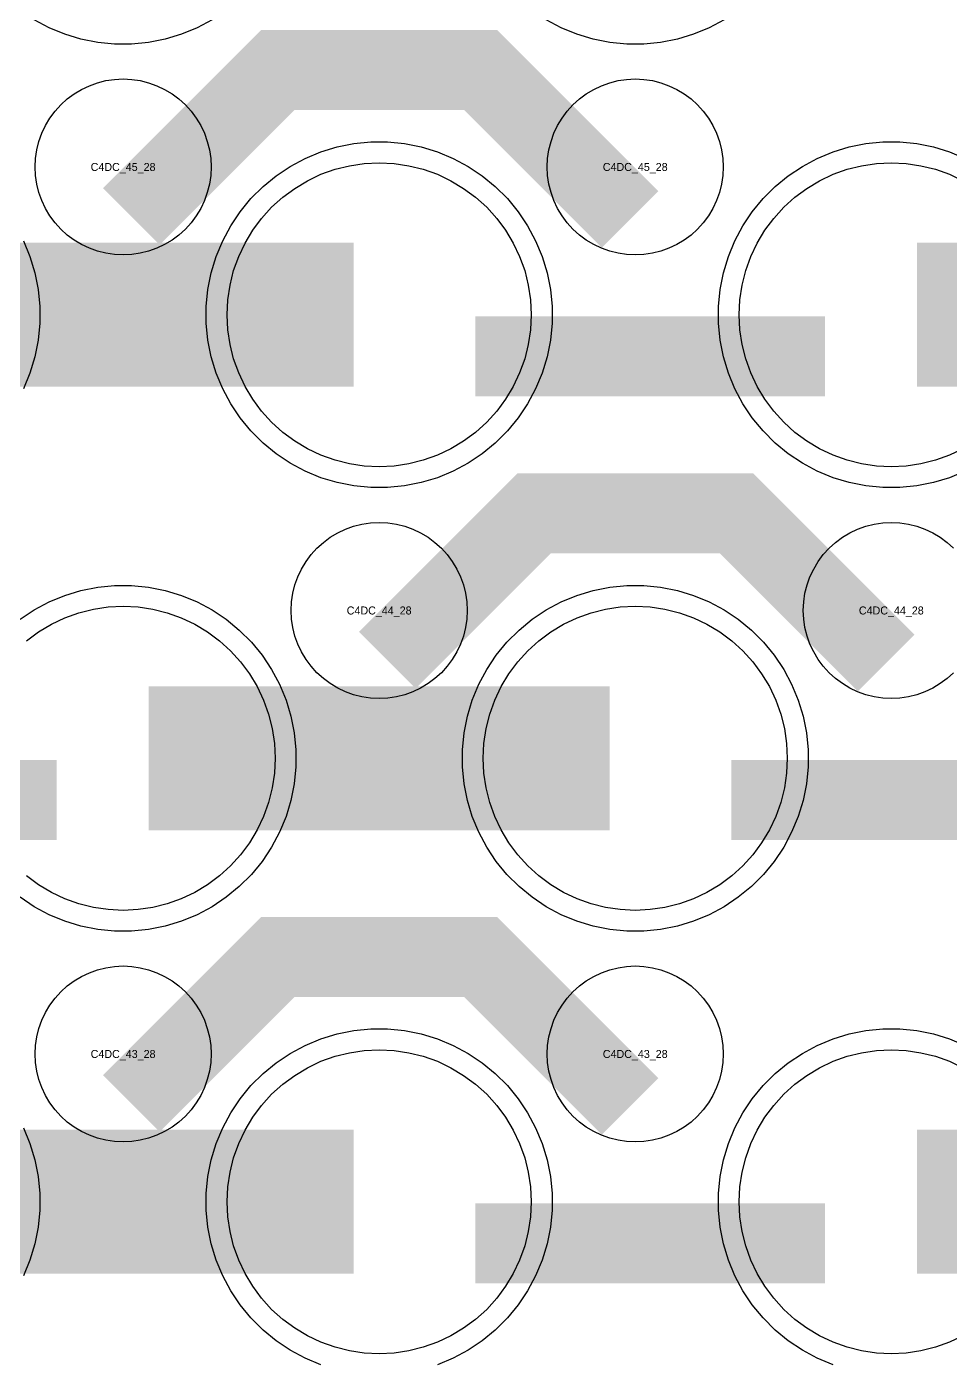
# Model space of a CAD drawing. Extents: x -11880 to 11880, y -14992 to 14992.
# Drawn here: x -3070.1 to -2781.5, y -8930.5 to -8514.2 of the extents above; entities that cross this region are included whole.
import ezdxf
from ezdxf.enums import TextEntityAlignment as Align

# ---------------------------------------------------------------- set-up
doc = ezdxf.new("R2010")
doc.units = 0
doc.header["$MEASUREMENT"] = 0
for name, color, linetype in [('GDS_775_DT_237', 138, 'CONTINUOUS'), ('RDL1_FS', 34, 'CONTINUOUS'), ('RDL_BS', 160, 'CONTINUOUS')]:
    doc.layers.add(name, color=color, linetype=linetype)

msp = doc.modelspace()

# ---------------------------------------------------------------- linework, layer by layer
at = {"layer": 'RDL1_FS'}
for points in [[(-2960, -8651.689), (-2964.657, -8651.46), (-2969.268, -8650.776), (-2973.791, -8649.644), (-2978.181, -8648.072), (-2982.395, -8646.08), (-2986.395, -8643.682), (-2990.14, -8640.904), (-2993.594, -8637.774), (-2996.724, -8634.32), (-2999.502, -8630.575), (-3001.9, -8626.575), (-3003.892, -8622.361), (-3005.464, -8617.971), (-3006.596, -8613.448), (-3007.28, -8608.837), (-3007.509, -8604.18), (-3007.28, -8599.523), (-3006.596, -8594.912), (-3005.464, -8590.389), (-3003.892, -8585.999), (-3001.9, -8581.785), (-2999.502, -8577.785), (-2996.724, -8574.04), (-2993.594, -8570.586), (-2990.14, -8567.456), (-2986.395, -8564.678), (-2982.395, -8562.28), (-2978.181, -8560.288), (-2973.791, -8558.716), (-2969.268, -8557.584), (-2964.657, -8556.9), (-2960, -8556.671), (-2955.343, -8556.9), (-2950.732, -8557.584), (-2946.209, -8558.716), (-2941.819, -8560.288), (-2937.605, -8562.28), (-2933.605, -8564.678), (-2929.86, -8567.456), (-2926.406, -8570.586), (-2923.276, -8574.04), (-2920.498, -8577.785), (-2918.1, -8581.785), (-2916.108, -8585.999), (-2914.536, -8590.389), (-2913.404, -8594.912), (-2912.72, -8599.523), (-2912.491, -8604.18), (-2912.72, -8608.837), (-2913.404, -8613.448), (-2914.536, -8617.971), (-2916.108, -8622.361), (-2918.1, -8626.575), (-2920.498, -8630.575), (-2923.276, -8634.32), (-2926.406, -8637.774), (-2929.86, -8640.904), (-2933.605, -8643.682), (-2937.605, -8646.08), (-2941.819, -8648.072), (-2946.209, -8649.644), (-2950.732, -8650.776), (-2955.343, -8651.46)], [(-2880, -8790.254), (-2884.657, -8790.025), (-2889.268, -8789.341), (-2893.791, -8788.209), (-2898.181, -8786.637), (-2902.395, -8784.645), (-2906.395, -8782.247), (-2910.14, -8779.469), (-2913.594, -8776.339), (-2916.724, -8772.885), (-2919.502, -8769.14), (-2921.9, -8765.14), (-2923.892, -8760.926), (-2925.464, -8756.536), (-2926.596, -8752.013), (-2927.28, -8747.402), (-2927.509, -8742.745), (-2927.28, -8738.088), (-2926.596, -8733.477), (-2925.464, -8728.954), (-2923.892, -8724.564), (-2921.9, -8720.35), (-2919.502, -8716.35), (-2916.724, -8712.605), (-2913.594, -8709.151), (-2910.14, -8706.021), (-2906.395, -8703.243), (-2902.395, -8700.845), (-2898.181, -8698.853), (-2893.791, -8697.281), (-2889.268, -8696.149), (-2884.657, -8695.465), (-2880, -8695.236), (-2875.343, -8695.465), (-2870.732, -8696.149), (-2866.209, -8697.281), (-2861.819, -8698.853), (-2857.605, -8700.845), (-2853.605, -8703.243), (-2849.86, -8706.021), (-2846.406, -8709.151), (-2843.276, -8712.605), (-2840.498, -8716.35), (-2838.1, -8720.35), (-2836.108, -8724.564), (-2834.536, -8728.954), (-2833.404, -8733.477), (-2832.72, -8738.088), (-2832.491, -8742.745), (-2832.72, -8747.402), (-2833.404, -8752.013), (-2834.536, -8756.536), (-2836.108, -8760.926), (-2838.1, -8765.14), (-2840.498, -8769.14), (-2843.276, -8772.885), (-2846.406, -8776.339), (-2849.86, -8779.469), (-2853.605, -8782.247), (-2857.605, -8784.645), (-2861.819, -8786.637), (-2866.209, -8788.209), (-2870.732, -8789.341), (-2875.343, -8790.025)], [(-2960, -8928.819), (-2964.657, -8928.59), (-2969.268, -8927.906), (-2973.791, -8926.774), (-2978.181, -8925.202), (-2982.395, -8923.21), (-2986.395, -8920.812), (-2990.14, -8918.034), (-2993.594, -8914.904), (-2996.724, -8911.45), (-2999.502, -8907.705), (-3001.9, -8903.705), (-3003.892, -8899.491), (-3005.464, -8895.101), (-3006.596, -8890.578), (-3007.28, -8885.967), (-3007.509, -8881.31), (-3007.28, -8876.653), (-3006.596, -8872.042), (-3005.464, -8867.519), (-3003.892, -8863.129), (-3001.9, -8858.915), (-2999.502, -8854.915), (-2996.724, -8851.17), (-2993.594, -8847.716), (-2990.14, -8844.586), (-2986.395, -8841.808), (-2982.395, -8839.41), (-2978.181, -8837.418), (-2973.791, -8835.846), (-2969.268, -8834.714), (-2964.657, -8834.03), (-2960, -8833.801), (-2955.343, -8834.03), (-2950.732, -8834.714), (-2946.209, -8835.846), (-2941.819, -8837.418), (-2937.605, -8839.41), (-2933.605, -8841.808), (-2929.86, -8844.586), (-2926.406, -8847.716), (-2923.276, -8851.17), (-2920.498, -8854.915), (-2918.1, -8858.915), (-2916.108, -8863.129), (-2914.536, -8867.519), (-2913.404, -8872.042), (-2912.72, -8876.653), (-2912.491, -8881.31), (-2912.72, -8885.967), (-2913.404, -8890.578), (-2914.536, -8895.101), (-2916.108, -8899.491), (-2918.1, -8903.705), (-2920.498, -8907.705), (-2923.276, -8911.45), (-2926.406, -8914.904), (-2929.86, -8918.034), (-2933.605, -8920.812), (-2937.605, -8923.21), (-2941.819, -8925.202), (-2946.209, -8926.774), (-2950.732, -8927.906), (-2955.343, -8928.59)]]:
    msp.add_lwpolyline(points, close=True, dxfattribs=at)
for points in [[(-2777.605, -8646.08), (-2781.819, -8648.072), (-2786.209, -8649.644), (-2790.732, -8650.776), (-2795.343, -8651.46), (-2800, -8651.689), (-2804.657, -8651.46), (-2809.268, -8650.776), (-2813.791, -8649.644), (-2818.181, -8648.072), (-2822.395, -8646.08), (-2826.395, -8643.682), (-2830.14, -8640.904), (-2833.594, -8637.774), (-2836.724, -8634.32), (-2839.502, -8630.575), (-2841.9, -8626.575), (-2843.892, -8622.361), (-2845.464, -8617.971), (-2846.596, -8613.448), (-2847.28, -8608.837), (-2847.509, -8604.18), (-2847.28, -8599.523), (-2846.596, -8594.912), (-2845.464, -8590.389), (-2843.892, -8585.999), (-2841.9, -8581.785), (-2839.502, -8577.785), (-2836.724, -8574.04), (-2833.594, -8570.586), (-2830.14, -8567.456), (-2826.395, -8564.678), (-2822.395, -8562.28), (-2818.181, -8560.288), (-2813.791, -8558.716), (-2809.268, -8557.584), (-2804.657, -8556.9), (-2800, -8556.671), (-2795.343, -8556.9), (-2790.732, -8557.584), (-2786.209, -8558.716), (-2781.819, -8560.288), (-2777.605, -8562.28)], [(-3070.14, -8706.021), (-3066.395, -8703.243), (-3062.395, -8700.845), (-3058.181, -8698.853), (-3053.791, -8697.281), (-3049.268, -8696.149), (-3044.657, -8695.465), (-3040, -8695.236), (-3035.343, -8695.465), (-3030.732, -8696.149), (-3026.209, -8697.281), (-3021.819, -8698.853), (-3017.605, -8700.845), (-3013.605, -8703.243), (-3009.86, -8706.021), (-3006.406, -8709.151), (-3003.276, -8712.605), (-3000.498, -8716.35), (-2998.1, -8720.35), (-2996.108, -8724.564), (-2994.536, -8728.954), (-2993.404, -8733.477), (-2992.72, -8738.088), (-2992.491, -8742.745), (-2992.72, -8747.402), (-2993.404, -8752.013), (-2994.536, -8756.536), (-2996.108, -8760.926), (-2998.1, -8765.14), (-3000.498, -8769.14), (-3003.276, -8772.885), (-3006.406, -8776.339), (-3009.86, -8779.469), (-3013.605, -8782.247), (-3017.605, -8784.645), (-3021.819, -8786.637), (-3026.209, -8788.209), (-3030.732, -8789.341), (-3035.343, -8790.025), (-3040, -8790.254), (-3044.657, -8790.025), (-3049.268, -8789.341), (-3053.791, -8788.209), (-3058.181, -8786.637), (-3062.395, -8784.645), (-3066.395, -8782.247), (-3070.14, -8779.469)], [(-2777.605, -8923.21), (-2781.819, -8925.202), (-2786.209, -8926.774), (-2790.732, -8927.906), (-2795.343, -8928.59), (-2800, -8928.819), (-2804.657, -8928.59), (-2809.268, -8927.906), (-2813.791, -8926.774), (-2818.181, -8925.202), (-2822.395, -8923.21), (-2826.395, -8920.812), (-2830.14, -8918.034), (-2833.594, -8914.904), (-2836.724, -8911.45), (-2839.502, -8907.705), (-2841.9, -8903.705), (-2843.892, -8899.491), (-2845.464, -8895.101), (-2846.596, -8890.578), (-2847.28, -8885.967), (-2847.509, -8881.31), (-2847.28, -8876.653), (-2846.596, -8872.042), (-2845.464, -8867.519), (-2843.892, -8863.129), (-2841.9, -8858.915), (-2839.502, -8854.915), (-2836.724, -8851.17), (-2833.594, -8847.716), (-2830.14, -8844.586), (-2826.395, -8841.808), (-2822.395, -8839.41), (-2818.181, -8837.418), (-2813.791, -8835.846), (-2809.268, -8834.714), (-2804.657, -8834.03), (-2800, -8833.801), (-2795.343, -8834.03), (-2790.732, -8834.714), (-2786.209, -8835.846), (-2781.819, -8837.418), (-2777.605, -8839.41)]]:
    msp.add_lwpolyline(points, dxfattribs=at)
for points in [[(-3111.998, -8604.18, 45, 45, 0), (-3039.998, -8604.18, 45, 45, 0)], [(-3039.998, -8604.18, 45, 45, 0), (-2967.998, -8604.18, 45, 45, 0)], [(-2791.998, -8604.18, 45, 45, 0), (-2719.998, -8604.18, 45, 45, 0)], [(-3031.998, -8742.745, 45, 45, 0), (-2959.998, -8742.745, 45, 45, 0)], [(-2959.998, -8742.745, 45, 45, 0), (-2887.998, -8742.745, 45, 45, 0)], [(-3111.998, -8881.31, 45, 45, 0), (-3039.998, -8881.31, 45, 45, 0)], [(-3039.998, -8881.31, 45, 45, 0), (-2967.998, -8881.31, 45, 45, 0)], [(-2791.998, -8881.31, 45, 45, 0), (-2719.998, -8881.31, 45, 45, 0)]]:
    msp.add_lwpolyline(points, format="xyseb", dxfattribs=at)
at = {"layer": 'RDL_BS'}
for points in [[(-3012.223, -8511.998), (-3016.885, -8514.49), (-3021.795, -8516.521), (-3026.835, -8518.052), (-3032.062, -8519.098), (-3037.356, -8519.615), (-3042.644, -8519.615), (-3047.938, -8519.098), (-3053.165, -8518.052), (-3058.205, -8516.521), (-3063.115, -8514.49), (-3067.777, -8511.998)], [(-2852.223, -8511.998), (-2856.885, -8514.49), (-2861.795, -8516.521), (-2866.835, -8518.052), (-2872.062, -8519.098), (-2877.356, -8519.615), (-2882.644, -8519.615), (-2887.938, -8519.098), (-2893.165, -8518.052), (-2898.205, -8516.521), (-2903.115, -8514.49), (-2907.777, -8511.998)], [(-2776.885, -8653.055), (-2781.795, -8655.086), (-2786.835, -8656.617), (-2792.062, -8657.663), (-2797.356, -8658.18), (-2802.644, -8658.18), (-2807.938, -8657.663), (-2813.165, -8656.617), (-2818.205, -8655.086), (-2823.115, -8653.055), (-2827.777, -8650.563), (-2832.191, -8647.616), (-2836.292, -8644.254), (-2840.074, -8640.472), (-2843.436, -8636.371), (-2846.383, -8631.957), (-2848.875, -8627.295), (-2850.906, -8622.385), (-2852.437, -8617.345), (-2853.483, -8612.118), (-2854, -8606.824), (-2854, -8601.536), (-2853.483, -8596.242), (-2852.437, -8591.015), (-2850.906, -8585.975), (-2848.875, -8581.065), (-2846.383, -8576.403), (-2843.436, -8571.989), (-2840.074, -8567.888), (-2836.292, -8564.106), (-2832.191, -8560.744), (-2827.777, -8557.797), (-2823.115, -8555.305), (-2818.205, -8553.274), (-2813.165, -8551.743), (-2807.938, -8550.697), (-2802.644, -8550.18), (-2797.356, -8550.18), (-2792.062, -8550.697), (-2786.835, -8551.743), (-2781.795, -8553.274), (-2776.885, -8555.305)], [(-3071.125, -8581.065), (-3069.094, -8585.975), (-3067.563, -8591.015), (-3066.517, -8596.242), (-3066, -8601.536), (-3066, -8606.824), (-3066.517, -8612.118), (-3067.563, -8617.345), (-3069.094, -8622.385), (-3071.125, -8627.295)], [(-2780.558, -8715.999), (-2782.557, -8717.811), (-2784.72, -8719.414), (-2787.044, -8720.807), (-2789.481, -8721.959), (-2792.016, -8722.866), (-2794.635, -8723.523), (-2797.307, -8723.919), (-2800, -8724.051), (-2802.693, -8723.919), (-2805.365, -8723.523), (-2807.984, -8722.866), (-2810.519, -8721.959), (-2812.956, -8720.807), (-2815.28, -8719.414), (-2817.443, -8717.811), (-2819.442, -8715.999), (-2821.254, -8714), (-2822.857, -8711.837), (-2824.25, -8709.513), (-2825.402, -8707.076), (-2826.309, -8704.541), (-2826.966, -8701.922), (-2827.362, -8699.25), (-2827.494, -8696.557), (-2827.362, -8693.864), (-2826.966, -8691.192), (-2826.309, -8688.573), (-2825.402, -8686.038), (-2824.25, -8683.601), (-2822.857, -8681.277), (-2821.254, -8679.114), (-2819.442, -8677.115), (-2817.443, -8675.303), (-2815.28, -8673.7), (-2812.956, -8672.307), (-2810.519, -8671.155), (-2807.984, -8670.248), (-2805.365, -8669.591), (-2802.693, -8669.195), (-2800, -8669.063), (-2797.307, -8669.195), (-2794.635, -8669.591), (-2792.016, -8670.248), (-2789.481, -8671.155), (-2787.044, -8672.307), (-2784.72, -8673.7), (-2782.557, -8675.303), (-2780.558, -8677.115)], [(-3072.191, -8699.309), (-3067.777, -8696.362), (-3063.115, -8693.87), (-3058.205, -8691.839), (-3053.165, -8690.308), (-3047.938, -8689.262), (-3042.644, -8688.745), (-3037.356, -8688.745), (-3032.062, -8689.262), (-3026.835, -8690.308), (-3021.795, -8691.839), (-3016.885, -8693.87), (-3012.223, -8696.362), (-3007.809, -8699.309), (-3003.708, -8702.671), (-2999.926, -8706.453), (-2996.564, -8710.554), (-2993.617, -8714.968), (-2991.125, -8719.63), (-2989.094, -8724.54), (-2987.563, -8729.58), (-2986.517, -8734.807), (-2986, -8740.101), (-2986, -8745.389), (-2986.517, -8750.683), (-2987.563, -8755.91), (-2989.094, -8760.95), (-2991.125, -8765.86), (-2993.617, -8770.522), (-2996.564, -8774.936), (-2999.926, -8779.037), (-3003.708, -8782.819), (-3007.809, -8786.181), (-3012.223, -8789.128), (-3016.885, -8791.62), (-3021.795, -8793.651), (-3026.835, -8795.182), (-3032.062, -8796.228), (-3037.356, -8796.745), (-3042.644, -8796.745), (-3047.938, -8796.228), (-3053.165, -8795.182), (-3058.205, -8793.651), (-3063.115, -8791.62), (-3067.777, -8789.128), (-3072.191, -8786.181)], [(-2978.205, -8932.216), (-2983.115, -8930.185), (-2987.777, -8927.693), (-2992.191, -8924.746), (-2996.292, -8921.384), (-3000.074, -8917.602), (-3003.436, -8913.501), (-3006.383, -8909.087), (-3008.875, -8904.425), (-3010.906, -8899.515), (-3012.437, -8894.475), (-3013.483, -8889.248), (-3014, -8883.954), (-3014, -8878.666), (-3013.483, -8873.372), (-3012.437, -8868.145), (-3010.906, -8863.105), (-3008.875, -8858.195), (-3006.383, -8853.533), (-3003.436, -8849.119), (-3000.074, -8845.018), (-2996.292, -8841.236), (-2992.191, -8837.874), (-2987.777, -8834.927), (-2983.115, -8832.435), (-2978.205, -8830.404), (-2973.165, -8828.873), (-2967.938, -8827.827), (-2962.644, -8827.31), (-2957.356, -8827.31), (-2952.062, -8827.827), (-2946.835, -8828.873), (-2941.795, -8830.404), (-2936.885, -8832.435), (-2932.223, -8834.927), (-2927.809, -8837.874), (-2923.708, -8841.236), (-2919.926, -8845.018), (-2916.564, -8849.119), (-2913.617, -8853.533), (-2911.125, -8858.195), (-2909.094, -8863.105), (-2907.563, -8868.145), (-2906.517, -8873.372), (-2906, -8878.666), (-2906, -8883.954), (-2906.517, -8889.248), (-2907.563, -8894.475), (-2909.094, -8899.515), (-2911.125, -8904.425), (-2913.617, -8909.087), (-2916.564, -8913.501), (-2919.926, -8917.602), (-2923.708, -8921.384), (-2927.809, -8924.746), (-2932.223, -8927.693), (-2936.885, -8930.185), (-2941.795, -8932.216)], [(-2818.205, -8932.216), (-2823.115, -8930.185), (-2827.777, -8927.693), (-2832.191, -8924.746), (-2836.292, -8921.384), (-2840.074, -8917.602), (-2843.436, -8913.501), (-2846.383, -8909.087), (-2848.875, -8904.425), (-2850.906, -8899.515), (-2852.437, -8894.475), (-2853.483, -8889.248), (-2854, -8883.954), (-2854, -8878.666), (-2853.483, -8873.372), (-2852.437, -8868.145), (-2850.906, -8863.105), (-2848.875, -8858.195), (-2846.383, -8853.533), (-2843.436, -8849.119), (-2840.074, -8845.018), (-2836.292, -8841.236), (-2832.191, -8837.874), (-2827.777, -8834.927), (-2823.115, -8832.435), (-2818.205, -8830.404), (-2813.165, -8828.873), (-2807.938, -8827.827), (-2802.644, -8827.31), (-2797.356, -8827.31), (-2792.062, -8827.827), (-2786.835, -8828.873), (-2781.795, -8830.404), (-2776.885, -8832.435)], [(-3071.125, -8858.195), (-3069.094, -8863.105), (-3067.563, -8868.145), (-3066.517, -8873.372), (-3066, -8878.666), (-3066, -8883.954), (-3066.517, -8889.248), (-3067.563, -8894.475), (-3069.094, -8899.515), (-3071.125, -8904.425)]]:
    msp.add_lwpolyline(points, dxfattribs=at)
for points in [[(-3037.438, -8573.494, 25, 25, 0), (-2991.623, -8527.679, 25, 25, 0), (-2958.07, -8527.679, 25, 25, 0)], [(-2881.599, -8574.393, 25, 25, 0), (-2928.313, -8527.679, 25, 25, 0), (-2958.071, -8527.679, 25, 25, 0)], [(-2929.984, -8617.193, 25, 25, 0), (-2820.719, -8617.193, 25, 25, 0)], [(-2957.438, -8712.059, 25, 25, 0), (-2911.623, -8666.244, 25, 25, 0), (-2878.07, -8666.244, 25, 25, 0)], [(-2801.599, -8712.958, 25, 25, 0), (-2848.313, -8666.244, 25, 25, 0), (-2878.071, -8666.244, 25, 25, 0)], [(-3169.984, -8755.758, 25, 25, 0), (-3060.719, -8755.758, 25, 25, 0)], [(-2849.984, -8755.758, 25, 25, 0), (-2740.719, -8755.758, 25, 25, 0)], [(-3037.438, -8850.624, 25, 25, 0), (-2991.623, -8804.809, 25, 25, 0), (-2958.07, -8804.809, 25, 25, 0)], [(-2881.599, -8851.523, 25, 25, 0), (-2928.313, -8804.809, 25, 25, 0), (-2958.071, -8804.809, 25, 25, 0)], [(-2929.984, -8894.323, 25, 25, 0), (-2820.719, -8894.323, 25, 25, 0)]]:
    msp.add_lwpolyline(points, format="xyseb", dxfattribs=at)
for points in [[(-3040, -8585.486), (-3042.693, -8585.354), (-3045.365, -8584.958), (-3047.984, -8584.301), (-3050.519, -8583.394), (-3052.956, -8582.242), (-3055.28, -8580.849), (-3057.443, -8579.246), (-3059.442, -8577.434), (-3061.254, -8575.435), (-3062.857, -8573.272), (-3064.25, -8570.948), (-3065.402, -8568.511), (-3066.309, -8565.976), (-3066.966, -8563.357), (-3067.362, -8560.685), (-3067.494, -8557.992), (-3067.362, -8555.299), (-3066.966, -8552.627), (-3066.309, -8550.008), (-3065.402, -8547.473), (-3064.25, -8545.036), (-3062.857, -8542.712), (-3061.254, -8540.549), (-3059.442, -8538.55), (-3057.443, -8536.738), (-3055.28, -8535.135), (-3052.956, -8533.742), (-3050.519, -8532.59), (-3047.984, -8531.683), (-3045.365, -8531.026), (-3042.693, -8530.63), (-3040, -8530.498), (-3037.307, -8530.63), (-3034.635, -8531.026), (-3032.016, -8531.683), (-3029.481, -8532.59), (-3027.044, -8533.742), (-3024.72, -8535.135), (-3022.557, -8536.738), (-3020.558, -8538.55), (-3018.746, -8540.549), (-3017.143, -8542.712), (-3015.75, -8545.036), (-3014.598, -8547.473), (-3013.691, -8550.008), (-3013.034, -8552.627), (-3012.638, -8555.299), (-3012.506, -8557.992), (-3012.638, -8560.685), (-3013.034, -8563.357), (-3013.691, -8565.976), (-3014.598, -8568.511), (-3015.75, -8570.948), (-3017.143, -8573.272), (-3018.746, -8575.435), (-3020.558, -8577.434), (-3022.557, -8579.246), (-3024.72, -8580.849), (-3027.044, -8582.242), (-3029.481, -8583.394), (-3032.016, -8584.301), (-3034.635, -8584.958), (-3037.307, -8585.354)], [(-2880, -8585.486), (-2882.693, -8585.354), (-2885.365, -8584.958), (-2887.984, -8584.301), (-2890.519, -8583.394), (-2892.956, -8582.242), (-2895.28, -8580.849), (-2897.443, -8579.246), (-2899.442, -8577.434), (-2901.254, -8575.435), (-2902.857, -8573.272), (-2904.25, -8570.948), (-2905.402, -8568.511), (-2906.309, -8565.976), (-2906.966, -8563.357), (-2907.362, -8560.685), (-2907.494, -8557.992), (-2907.362, -8555.299), (-2906.966, -8552.627), (-2906.309, -8550.008), (-2905.402, -8547.473), (-2904.25, -8545.036), (-2902.857, -8542.712), (-2901.254, -8540.549), (-2899.442, -8538.55), (-2897.443, -8536.738), (-2895.28, -8535.135), (-2892.956, -8533.742), (-2890.519, -8532.59), (-2887.984, -8531.683), (-2885.365, -8531.026), (-2882.693, -8530.63), (-2880, -8530.498), (-2877.307, -8530.63), (-2874.635, -8531.026), (-2872.016, -8531.683), (-2869.481, -8532.59), (-2867.044, -8533.742), (-2864.72, -8535.135), (-2862.557, -8536.738), (-2860.558, -8538.55), (-2858.746, -8540.549), (-2857.143, -8542.712), (-2855.75, -8545.036), (-2854.598, -8547.473), (-2853.691, -8550.008), (-2853.034, -8552.627), (-2852.638, -8555.299), (-2852.506, -8557.992), (-2852.638, -8560.685), (-2853.034, -8563.357), (-2853.691, -8565.976), (-2854.598, -8568.511), (-2855.75, -8570.948), (-2857.143, -8573.272), (-2858.746, -8575.435), (-2860.558, -8577.434), (-2862.557, -8579.246), (-2864.72, -8580.849), (-2867.044, -8582.242), (-2869.481, -8583.394), (-2872.016, -8584.301), (-2874.635, -8584.958), (-2877.307, -8585.354)], [(-2962.644, -8658.18), (-2967.938, -8657.663), (-2973.165, -8656.617), (-2978.205, -8655.086), (-2983.115, -8653.055), (-2987.777, -8650.563), (-2992.191, -8647.616), (-2996.292, -8644.254), (-3000.074, -8640.472), (-3003.436, -8636.371), (-3006.383, -8631.957), (-3008.875, -8627.295), (-3010.906, -8622.385), (-3012.437, -8617.345), (-3013.483, -8612.118), (-3014, -8606.824), (-3014, -8601.536), (-3013.483, -8596.242), (-3012.437, -8591.015), (-3010.906, -8585.975), (-3008.875, -8581.065), (-3006.383, -8576.403), (-3003.436, -8571.989), (-3000.074, -8567.888), (-2996.292, -8564.106), (-2992.191, -8560.744), (-2987.777, -8557.797), (-2983.115, -8555.305), (-2978.205, -8553.274), (-2973.165, -8551.743), (-2967.938, -8550.697), (-2962.644, -8550.18), (-2957.356, -8550.18), (-2952.062, -8550.697), (-2946.835, -8551.743), (-2941.795, -8553.274), (-2936.885, -8555.305), (-2932.223, -8557.797), (-2927.809, -8560.744), (-2923.708, -8564.106), (-2919.926, -8567.888), (-2916.564, -8571.989), (-2913.617, -8576.403), (-2911.125, -8581.065), (-2909.094, -8585.975), (-2907.563, -8591.015), (-2906.517, -8596.242), (-2906, -8601.536), (-2906, -8606.824), (-2906.517, -8612.118), (-2907.563, -8617.345), (-2909.094, -8622.385), (-2911.125, -8627.295), (-2913.617, -8631.957), (-2916.564, -8636.371), (-2919.926, -8640.472), (-2923.708, -8644.254), (-2927.809, -8647.616), (-2932.223, -8650.563), (-2936.885, -8653.055), (-2941.795, -8655.086), (-2946.835, -8656.617), (-2952.062, -8657.663), (-2957.356, -8658.18)], [(-2960, -8724.051), (-2962.693, -8723.919), (-2965.365, -8723.523), (-2967.984, -8722.866), (-2970.519, -8721.959), (-2972.956, -8720.807), (-2975.28, -8719.414), (-2977.443, -8717.811), (-2979.442, -8715.999), (-2981.254, -8714), (-2982.857, -8711.837), (-2984.25, -8709.513), (-2985.402, -8707.076), (-2986.309, -8704.541), (-2986.966, -8701.922), (-2987.362, -8699.25), (-2987.494, -8696.557), (-2987.362, -8693.864), (-2986.966, -8691.192), (-2986.309, -8688.573), (-2985.402, -8686.038), (-2984.25, -8683.601), (-2982.857, -8681.277), (-2981.254, -8679.114), (-2979.442, -8677.115), (-2977.443, -8675.303), (-2975.28, -8673.7), (-2972.956, -8672.307), (-2970.519, -8671.155), (-2967.984, -8670.248), (-2965.365, -8669.591), (-2962.693, -8669.195), (-2960, -8669.063), (-2957.307, -8669.195), (-2954.635, -8669.591), (-2952.016, -8670.248), (-2949.481, -8671.155), (-2947.044, -8672.307), (-2944.72, -8673.7), (-2942.557, -8675.303), (-2940.558, -8677.115), (-2938.746, -8679.114), (-2937.143, -8681.277), (-2935.75, -8683.601), (-2934.598, -8686.038), (-2933.691, -8688.573), (-2933.034, -8691.192), (-2932.638, -8693.864), (-2932.506, -8696.557), (-2932.638, -8699.25), (-2933.034, -8701.922), (-2933.691, -8704.541), (-2934.598, -8707.076), (-2935.75, -8709.513), (-2937.143, -8711.837), (-2938.746, -8714), (-2940.558, -8715.999), (-2942.557, -8717.811), (-2944.72, -8719.414), (-2947.044, -8720.807), (-2949.481, -8721.959), (-2952.016, -8722.866), (-2954.635, -8723.523), (-2957.307, -8723.919)], [(-2882.644, -8796.745), (-2887.938, -8796.228), (-2893.165, -8795.182), (-2898.205, -8793.651), (-2903.115, -8791.62), (-2907.777, -8789.128), (-2912.191, -8786.181), (-2916.292, -8782.819), (-2920.074, -8779.037), (-2923.436, -8774.936), (-2926.383, -8770.522), (-2928.875, -8765.86), (-2930.906, -8760.95), (-2932.437, -8755.91), (-2933.483, -8750.683), (-2934, -8745.389), (-2934, -8740.101), (-2933.483, -8734.807), (-2932.437, -8729.58), (-2930.906, -8724.54), (-2928.875, -8719.63), (-2926.383, -8714.968), (-2923.436, -8710.554), (-2920.074, -8706.453), (-2916.292, -8702.671), (-2912.191, -8699.309), (-2907.777, -8696.362), (-2903.115, -8693.87), (-2898.205, -8691.839), (-2893.165, -8690.308), (-2887.938, -8689.262), (-2882.644, -8688.745), (-2877.356, -8688.745), (-2872.062, -8689.262), (-2866.835, -8690.308), (-2861.795, -8691.839), (-2856.885, -8693.87), (-2852.223, -8696.362), (-2847.809, -8699.309), (-2843.708, -8702.671), (-2839.926, -8706.453), (-2836.564, -8710.554), (-2833.617, -8714.968), (-2831.125, -8719.63), (-2829.094, -8724.54), (-2827.563, -8729.58), (-2826.517, -8734.807), (-2826, -8740.101), (-2826, -8745.389), (-2826.517, -8750.683), (-2827.563, -8755.91), (-2829.094, -8760.95), (-2831.125, -8765.86), (-2833.617, -8770.522), (-2836.564, -8774.936), (-2839.926, -8779.037), (-2843.708, -8782.819), (-2847.809, -8786.181), (-2852.223, -8789.128), (-2856.885, -8791.62), (-2861.795, -8793.651), (-2866.835, -8795.182), (-2872.062, -8796.228), (-2877.356, -8796.745)], [(-3040, -8862.616), (-3042.693, -8862.484), (-3045.365, -8862.088), (-3047.984, -8861.431), (-3050.519, -8860.524), (-3052.956, -8859.372), (-3055.28, -8857.979), (-3057.443, -8856.376), (-3059.442, -8854.564), (-3061.254, -8852.565), (-3062.857, -8850.402), (-3064.25, -8848.078), (-3065.402, -8845.641), (-3066.309, -8843.106), (-3066.966, -8840.487), (-3067.362, -8837.815), (-3067.494, -8835.122), (-3067.362, -8832.429), (-3066.966, -8829.757), (-3066.309, -8827.138), (-3065.402, -8824.603), (-3064.25, -8822.166), (-3062.857, -8819.842), (-3061.254, -8817.679), (-3059.442, -8815.68), (-3057.443, -8813.868), (-3055.28, -8812.265), (-3052.956, -8810.872), (-3050.519, -8809.72), (-3047.984, -8808.813), (-3045.365, -8808.156), (-3042.693, -8807.76), (-3040, -8807.628), (-3037.307, -8807.76), (-3034.635, -8808.156), (-3032.016, -8808.813), (-3029.481, -8809.72), (-3027.044, -8810.872), (-3024.72, -8812.265), (-3022.557, -8813.868), (-3020.558, -8815.68), (-3018.746, -8817.679), (-3017.143, -8819.842), (-3015.75, -8822.166), (-3014.598, -8824.603), (-3013.691, -8827.138), (-3013.034, -8829.757), (-3012.638, -8832.429), (-3012.506, -8835.122), (-3012.638, -8837.815), (-3013.034, -8840.487), (-3013.691, -8843.106), (-3014.598, -8845.641), (-3015.75, -8848.078), (-3017.143, -8850.402), (-3018.746, -8852.565), (-3020.558, -8854.564), (-3022.557, -8856.376), (-3024.72, -8857.979), (-3027.044, -8859.372), (-3029.481, -8860.524), (-3032.016, -8861.431), (-3034.635, -8862.088), (-3037.307, -8862.484)], [(-2880, -8862.616), (-2882.693, -8862.484), (-2885.365, -8862.088), (-2887.984, -8861.431), (-2890.519, -8860.524), (-2892.956, -8859.372), (-2895.28, -8857.979), (-2897.443, -8856.376), (-2899.442, -8854.564), (-2901.254, -8852.565), (-2902.857, -8850.402), (-2904.25, -8848.078), (-2905.402, -8845.641), (-2906.309, -8843.106), (-2906.966, -8840.487), (-2907.362, -8837.815), (-2907.494, -8835.122), (-2907.362, -8832.429), (-2906.966, -8829.757), (-2906.309, -8827.138), (-2905.402, -8824.603), (-2904.25, -8822.166), (-2902.857, -8819.842), (-2901.254, -8817.679), (-2899.442, -8815.68), (-2897.443, -8813.868), (-2895.28, -8812.265), (-2892.956, -8810.872), (-2890.519, -8809.72), (-2887.984, -8808.813), (-2885.365, -8808.156), (-2882.693, -8807.76), (-2880, -8807.628), (-2877.307, -8807.76), (-2874.635, -8808.156), (-2872.016, -8808.813), (-2869.481, -8809.72), (-2867.044, -8810.872), (-2864.72, -8812.265), (-2862.557, -8813.868), (-2860.558, -8815.68), (-2858.746, -8817.679), (-2857.143, -8819.842), (-2855.75, -8822.166), (-2854.598, -8824.603), (-2853.691, -8827.138), (-2853.034, -8829.757), (-2852.638, -8832.429), (-2852.506, -8835.122), (-2852.638, -8837.815), (-2853.034, -8840.487), (-2853.691, -8843.106), (-2854.598, -8845.641), (-2855.75, -8848.078), (-2857.143, -8850.402), (-2858.746, -8852.565), (-2860.558, -8854.564), (-2862.557, -8856.376), (-2864.72, -8857.979), (-2867.044, -8859.372), (-2869.481, -8860.524), (-2872.016, -8861.431), (-2874.635, -8862.088), (-2877.307, -8862.484)]]:
    msp.add_lwpolyline(points, close=True, dxfattribs=at)

# ---------------------------------------------------------------- texts
at = {"layer": 'GDS_775_DT_237'}
for s, p in [('C4DC_45_28', (-3040, -8557.992)), ('C4DC_45_28', (-3040, -8557.992)), ('C4DC_45_28', (-2880, -8557.992)), ('C4DC_45_28', (-2880, -8557.992)), ('C4DC_44_28', (-2960, -8696.557)), ('C4DC_44_28', (-2960, -8696.557)), ('C4DC_44_28', (-2800, -8696.557)), ('C4DC_44_28', (-2800, -8696.557)), ('C4DC_43_28', (-3040, -8835.122)), ('C4DC_43_28', (-3040, -8835.122)), ('C4DC_43_28', (-2880, -8835.122)), ('C4DC_43_28', (-2880, -8835.122))]:
    msp.add_text(s, height=2.5, dxfattribs=at).set_placement(p, align=Align.MIDDLE_CENTER)

doc.saveas('drawing.dxf')
